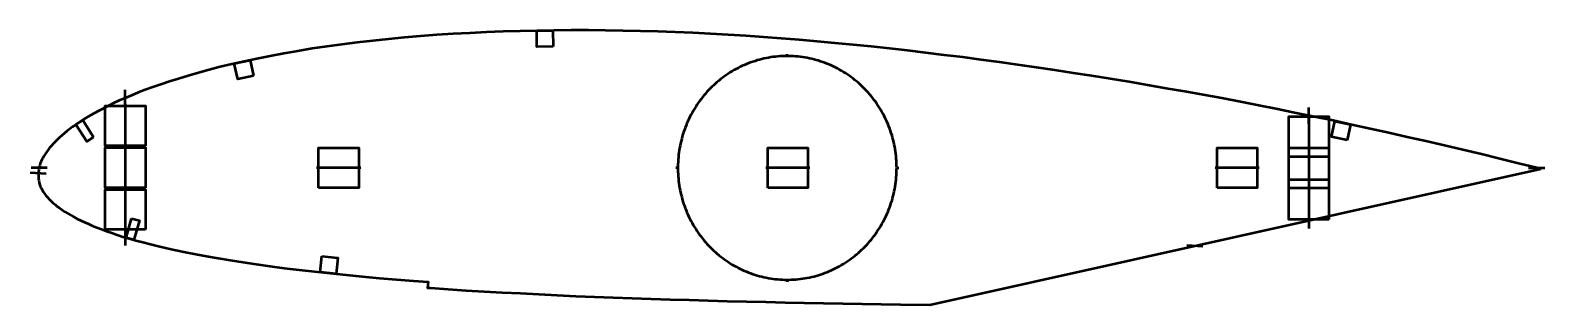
# Model space of a CAD drawing. Header units: metres. Extents: x -1 to 377, y 66 to 134.
import ezdxf

# ---------------------------------------------------------------- set-up
doc = ezdxf.new("R2010")
doc.units = ezdxf.units.M
doc.layers.add('Layer', color=1, linetype='Continuous', lineweight=50)

msp = doc.modelspace()

# ---------------------------------------------------------------- linework, layer by layer
at = {"layer": 'Layer'}
for p, q in [((187.73, 127.85), (187.73, 128.35)), ((22.73, 115.41), (22.73, 119.41)), ((22.73, 115.97), (22.73, 104.97)), ((317.73, 111.01), (317.73, 115.01)), ((317.73, 113.29), (317.73, 102.29)), ((22.73, 105.56), (22.73, 94.56)), ((317.73, 105.46), (317.73, 94.46)), ((3.05, 98.53), (-0.95, 98.78)), ((3.27, 100), (-0.73, 100)), ((81.42, 100), (70.42, 100)), ((160.47, 100), (159.97, 100)), ((193.39, 100), (182.39, 100)), ((215, 100), (215.5, 100)), ((305.36, 100), (294.36, 100)), ((372.51, 100), (376.51, 100)), ((22.73, 95.14), (22.73, 84.14)), ((317.73, 97.63), (317.73, 86.63)), ((317.73, 88.91), (317.73, 84.91)), ((22.73, 84.7), (22.73, 80.7)), ((287.28, 80.72), (291.27, 80.47)), ((187.73, 72.15), (187.73, 71.65))]:
    msp.add_line(p, q, dxfattribs=at)
for points in [[(375.56, 99.75), (375.56, 99.75), (374.57, 99.98), (369.96, 101.12), (365.35, 102.25), (360.74, 103.38), (356.13, 104.5), (351.52, 105.58), (346.9, 106.63), (342.27, 107.67), (337.64, 108.71), (333.02, 109.74), (328.41, 110.76), (323.79, 111.76), (319.16, 112.72), (314.53, 113.66), (309.9, 114.6), (305.27, 115.52), (300.65, 116.44), (296.03, 117.32), (291.41, 118.17), (286.78, 118.99), (282.15, 119.8), (277.52, 120.61), (272.9, 121.4), (268.29, 122.16), (263.67, 122.9), (259.06, 123.61), (254.44, 124.31), (249.83, 124.99), (245.23, 125.66), (240.63, 126.31), (236.04, 126.93), (231.45, 127.53), (226.87, 128.1), (222.29, 128.65), (217.73, 129.19), (213.17, 129.71), (208.63, 130.2), (204.11, 130.66), (199.61, 131.09), (195.14, 131.5), (190.68, 131.88), (186.23, 132.24), (181.8, 132.57), (177.38, 132.86), (172.97, 133.13), (168.57, 133.37), (164.18, 133.59), (159.81, 133.78), (155.45, 133.94), (151.11, 134.06), (146.77, 134.15), (142.45, 134.22), (138.15, 134.25), (133.87, 134.25), (129.6, 134.22), (125.35, 134.16), (121.13, 134.06), (116.92, 133.94), (112.75, 133.78), (108.6, 133.57), (104.47, 133.34), (100.38, 133.09), (96.33, 132.79), (92.32, 132.45), (88.35, 132.07), (84.43, 131.64), (80.55, 131.2), (76.74, 130.75), (73, 130.25), (69.34, 129.7), (65.76, 129.1), (62.26, 128.47), (58.86, 127.82), (55.56, 127.17), (52.38, 126.52), (49.32, 125.84), (46.4, 125.14), (43.6, 124.42), (40.94, 123.68), (38.41, 122.94), (36.01, 122.21), (33.75, 121.49), (31.61, 120.78), (29.59, 120.09), (27.7, 119.41), (25.93, 118.74), (24.26, 118.06), (22.69, 117.39), (21.22, 116.74), (19.83, 116.09), (18.53, 115.45), (17.29, 114.82), (16.13, 114.21), (15.03, 113.61), (13.98, 113.02), (13.01, 112.44), (12.08, 111.87), (11.21, 111.32), (10.38, 110.76), (9.6, 110.21), (8.86, 109.67), (8.17, 109.14), (7.51, 108.6), (6.89, 108.07), (6.31, 107.55), (5.76, 107.02), (5.24, 106.5), (4.76, 105.99), (4.31, 105.47), (3.88, 104.96), (3.49, 104.46), (3.12, 103.95), (2.78, 103.44), (2.46, 102.94), (2.18, 102.45), (1.93, 101.98), (1.72, 101.54), (1.55, 101.07), (1.41, 100.58), (1.29, 100.08), (1.18, 99.55), (1.1, 99.14), (1.05, 98.65), (1.07, 98.27), (1.09, 97.77), (1.12, 97.29), (1.18, 96.82), (1.26, 96.37), (1.37, 95.91), (1.53, 95.45), (1.73, 95), (1.98, 94.54), (2.27, 94.07), (2.6, 93.6), (2.96, 93.13), (3.35, 92.67), (3.77, 92.21), (4.22, 91.75), (4.71, 91.3), (5.23, 90.85), (5.79, 90.41), (6.39, 89.97), (7.02, 89.53), (7.69, 89.1), (8.4, 88.66), (9.15, 88.23), (9.94, 87.79), (10.77, 87.35), (11.65, 86.92), (12.57, 86.48), (13.55, 86.04), (14.58, 85.6), (15.68, 85.16), (16.83, 84.71), (18.05, 84.25), (19.34, 83.8), (20.71, 83.34), (22.16, 82.87), (23.71, 82.41), (25.37, 81.95), (27.13, 81.47), (28.99, 80.98), (30.98, 80.48), (33.09, 79.99), (35.35, 79.49), (37.74, 78.99), (40.28, 78.49), (42.98, 78.01), (45.85, 77.52), (48.87, 77.02), (52.02, 76.5), (55.32, 76), (58.77, 75.52), (62.34, 75.06), (66.05, 74.62), (69.88, 74.2), (73.8, 73.77), (77.81, 73.34), (81.89, 72.94), (86.06, 72.57), (90.29, 72.23), (94.59, 71.92), (98.19, 71.66), (98.08, 70.17), (98.84, 70.11), (103.24, 69.8), (107.68, 69.51), (112.16, 69.24), (116.68, 68.99), (121.23, 68.77), (125.81, 68.54), (130.41, 68.32), (135.04, 68.1), (139.69, 67.9), (144.37, 67.72), (149.06, 67.56), (153.78, 67.4), (158.51, 67.26), (163.25, 67.11), (168.01, 66.98), (172.78, 66.85), (177.57, 66.73), (182.36, 66.61), (187.17, 66.51), (191.97, 66.41), (196.78, 66.33), (201.58, 66.25), (206.37, 66.17), (211.16, 66.09), (215.94, 66.02), (223.22, 65.94), (375.56, 99.75)], [(215, 100), (214.99, 100.59), (214.97, 101.17), (214.94, 101.75), (214.9, 102.34), (214.85, 102.92), (214.78, 103.5), (214.7, 104.08), (214.61, 104.66), (214.51, 105.24), (214.4, 105.81), (214.27, 106.38), (214.14, 106.95), (213.99, 107.51), (213.83, 108.08), (213.65, 108.63), (213.47, 109.19), (213.28, 109.74), (213.07, 110.29), (212.85, 110.83), (212.63, 111.36), (212.39, 111.9), (212.14, 112.42), (211.88, 112.94), (211.6, 113.46), (211.32, 113.97), (211.03, 114.47), (210.73, 114.97), (210.41, 115.46), (210.09, 115.94), (209.76, 116.42), (209.41, 116.89), (209.06, 117.35), (208.7, 117.8), (208.33, 118.25), (207.95, 118.69), (207.56, 119.12), (207.16, 119.54), (206.76, 119.95), (206.34, 120.35), (205.92, 120.75), (205.49, 121.14), (205.05, 121.51), (204.6, 121.88), (204.15, 122.24), (203.69, 122.58), (203.22, 122.92), (202.75, 123.25), (202.27, 123.57), (201.78, 123.87), (201.28, 124.17), (200.78, 124.45), (200.28, 124.73), (199.77, 124.99), (199.25, 125.25), (198.73, 125.49), (198.2, 125.72), (197.67, 125.94), (197.13, 126.14), (196.59, 126.34), (196.05, 126.52), (195.5, 126.7), (194.95, 126.86), (194.4, 127.01), (193.84, 127.14), (193.28, 127.27), (192.72, 127.38), (192.15, 127.48), (191.59, 127.57), (191.02, 127.65), (190.45, 127.71), (189.88, 127.77), (189.31, 127.81), (188.74, 127.83), (188.16, 127.85), (187.59, 127.85), (187.02, 127.84), (186.45, 127.82), (185.87, 127.79), (185.3, 127.74), (184.73, 127.68), (184.16, 127.61), (183.6, 127.53), (183.03, 127.43), (182.47, 127.33), (181.91, 127.21), (181.35, 127.08), (180.79, 126.93), (180.24, 126.78), (179.69, 126.61), (179.15, 126.43), (178.6, 126.24), (178.07, 126.04), (177.53, 125.83), (177, 125.6), (176.48, 125.37), (175.96, 125.12), (175.45, 124.86), (174.94, 124.59), (174.43, 124.31), (173.94, 124.02), (173.45, 123.72), (172.96, 123.41), (172.48, 123.09), (172.01, 122.75), (171.55, 122.41), (171.09, 122.06), (170.64, 121.7), (170.2, 121.33), (169.76, 120.94), (169.34, 120.55), (168.92, 120.15), (168.51, 119.75), (168.1, 119.33), (167.71, 118.9), (167.33, 118.47), (166.95, 118.03), (166.59, 117.58), (166.23, 117.12), (165.88, 116.65), (165.54, 116.18), (165.22, 115.7), (164.9, 115.21), (164.59, 114.72), (164.29, 114.22), (164.01, 113.71), (163.73, 113.2), (163.46, 112.68), (163.21, 112.16), (162.96, 111.63), (162.73, 111.1), (162.51, 110.56), (162.29, 110.01), (162.09, 109.46), (161.9, 108.91), (161.73, 108.36), (161.56, 107.8), (161.41, 107.23), (161.26, 106.67), (161.13, 106.1), (161.01, 105.52), (160.9, 104.95), (160.81, 104.37), (160.72, 103.79), (160.65, 103.21), (160.59, 102.63), (160.54, 102.05), (160.51, 101.46), (160.48, 100.88), (160.47, 100.29), (160.47, 99.71), (160.48, 99.12), (160.51, 98.54), (160.54, 97.95), (160.59, 97.37), (160.65, 96.79), (160.72, 96.21), (160.81, 95.63), (160.9, 95.05), (161.01, 94.48), (161.13, 93.9), (161.26, 93.33), (161.41, 92.77), (161.56, 92.2), (161.73, 91.64), (161.9, 91.09), (162.09, 90.54), (162.29, 89.99), (162.51, 89.44), (162.73, 88.9), (162.96, 88.37), (163.21, 87.84), (163.46, 87.32), (163.73, 86.8), (164.01, 86.29), (164.29, 85.78), (164.59, 85.28), (164.9, 84.79), (165.22, 84.3), (165.54, 83.82), (165.88, 83.35), (166.23, 82.88), (166.59, 82.42), (166.95, 81.97), (167.33, 81.53), (167.71, 81.1), (168.1, 80.67), (168.51, 80.25), (168.92, 79.85), (169.34, 79.45), (169.76, 79.06), (170.2, 78.67), (170.64, 78.3), (171.09, 77.94), (171.55, 77.59), (172.01, 77.25), (172.48, 76.91), (172.96, 76.59), (173.45, 76.28), (173.94, 75.98), (174.43, 75.69), (174.94, 75.41), (175.45, 75.14), (175.96, 74.88), (176.48, 74.63), (177, 74.4), (177.53, 74.17), (178.07, 73.96), (178.6, 73.76), (179.15, 73.57), (179.69, 73.39), (180.24, 73.22), (180.79, 73.07), (181.35, 72.92), (181.91, 72.79), (182.47, 72.67), (183.03, 72.57), (183.6, 72.47), (184.16, 72.39), (184.73, 72.32), (185.3, 72.26), (185.87, 72.21), (186.45, 72.18), (187.02, 72.16), (187.59, 72.15), (188.16, 72.15), (188.74, 72.17), (189.31, 72.19), (189.88, 72.23), (190.45, 72.29), (191.02, 72.35), (191.59, 72.43), (192.15, 72.52), (192.72, 72.62), (193.28, 72.73), (193.84, 72.86), (194.4, 72.99), (194.95, 73.14), (195.5, 73.3), (196.05, 73.48), (196.59, 73.66), (197.13, 73.86), (197.67, 74.06), (198.2, 74.28), (198.73, 74.51), (199.25, 74.75), (199.77, 75.01), (200.28, 75.27), (200.78, 75.55), (201.28, 75.83), (201.78, 76.13), (202.27, 76.43), (202.75, 76.75), (203.22, 77.08), (203.69, 77.42), (204.15, 77.76), (204.6, 78.12), (205.05, 78.49), (205.49, 78.86), (205.92, 79.25), (206.34, 79.65), (206.76, 80.05), (207.16, 80.46), (207.56, 80.88), (207.95, 81.31), (208.33, 81.75), (208.7, 82.2), (209.06, 82.65), (209.41, 83.11), (209.76, 83.58), (210.09, 84.06), (210.41, 84.54), (210.73, 85.03), (211.03, 85.53), (211.32, 86.03), (211.6, 86.54), (211.88, 87.06), (212.14, 87.58), (212.39, 88.1), (212.63, 88.64), (212.85, 89.17), (213.07, 89.71), (213.28, 90.26), (213.47, 90.81), (213.65, 91.37), (213.83, 91.92), (213.99, 92.49), (214.14, 93.05), (214.27, 93.62), (214.4, 94.19), (214.51, 94.76), (214.61, 95.34), (214.7, 95.92), (214.78, 96.5), (214.85, 97.08), (214.9, 97.66), (214.94, 98.25), (214.97, 98.83), (214.99, 99.41), (215, 100)]]:
    msp.add_lwpolyline(points, close=True, dxfattribs=at)
for points in [[(129.34, 130.21), (125.34, 130.16), (125.29, 134.16), (129.29, 134.21), (129.34, 130.21)], [(54.68, 122.94), (50.78, 122.07), (49.91, 125.97), (53.82, 126.84), (54.68, 122.94)], [(27.73, 105.47), (17.73, 105.47), (17.73, 115.47), (27.73, 115.47), (27.73, 105.47)], [(14.81, 107.68), (13.12, 106.6), (10.42, 110.81), (12.11, 111.89), (14.81, 107.68)], [(322.73, 102.79), (312.73, 102.79), (312.73, 112.79), (322.73, 112.79), (322.73, 102.79)], [(327.27, 106.92), (323.36, 107.76), (324.2, 111.67), (328.11, 110.83), (327.27, 106.92)], [(27.73, 95.06), (17.73, 95.06), (17.73, 105.06), (27.73, 105.06), (27.73, 95.06)], [(70.92, 95), (70.92, 105), (80.92, 105), (80.92, 95), (70.92, 95)], [(182.89, 95), (182.89, 105), (192.89, 105), (192.89, 95), (182.89, 95)], [(294.86, 95), (294.86, 105), (304.86, 105), (304.86, 95), (294.86, 95)], [(322.73, 94.96), (312.73, 94.96), (312.73, 104.96), (322.73, 104.96), (322.73, 94.96)], [(27.73, 84.64), (17.73, 84.64), (17.73, 94.64), (27.73, 94.64), (27.73, 84.64)], [(322.73, 87.13), (312.73, 87.13), (312.73, 97.13), (322.73, 97.13), (322.73, 87.13)], [(24.31, 87.44), (26.24, 86.89), (24.89, 82.08), (22.96, 82.62), (24.31, 87.44)], [(71.75, 78.02), (75.73, 77.59), (75.29, 73.61), (71.32, 74.05), (71.75, 78.02)]]:
    msp.add_lwpolyline(points, dxfattribs=at)

doc.saveas('drawing.dxf')
